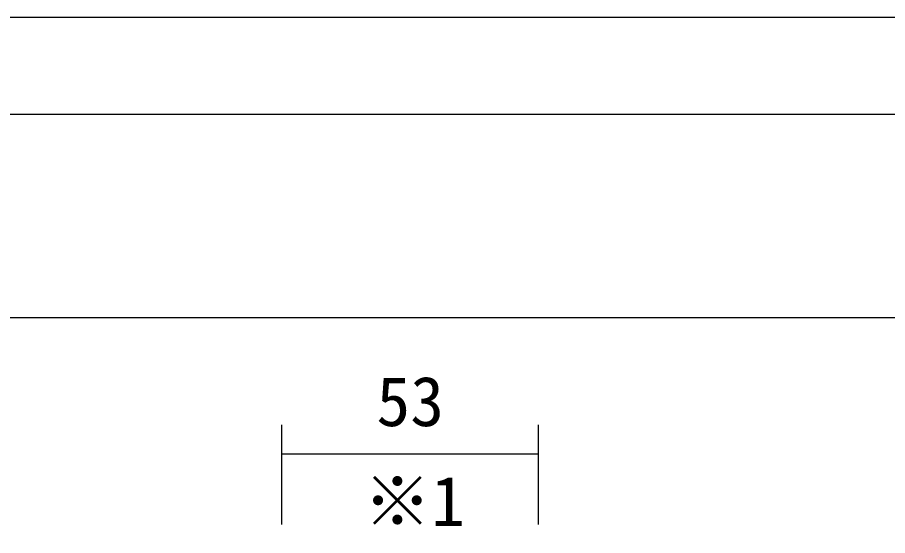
# Model space of a CAD drawing. Units: millimetres, scale not verified. Extents: x -800 to 800, y -554 to 554.
# Drawn here: x -242.4 to -62.7, y 446.9 to 554 of the extents above; entities that cross this region are included whole.
import ezdxf
from ezdxf.enums import TextEntityAlignment as Align

# ---------------------------------------------------------------- set-up
doc = ezdxf.new("R2010")
doc.units = ezdxf.units.MM
doc.header["$LTSCALE"] = 4
for name, color, linetype, lineweight in [('1-0', 7, 'Continuous', 25), ('1-4_0', 7, 'Continuous', 25), ('2-0', 7, 'Continuous', 25)]:
    doc.layers.add(name, color=color, linetype=linetype, lineweight=lineweight)
doc.styles.add('ＭＳ ゴシック', font='')
doc.styles.get('ＭＳ ゴシック').set_extended_font_data('MS Gothic')

msp = doc.modelspace()

# ---------------------------------------------------------------- linework, layer by layer
at = {"layer": '1-0'}
for p, q in [((-780, 534), (152, 534)), ((-780, 534), (152, 534)), ((-780, 492), (152, 492)), ((-780, 492), (152, 492))]:
    msp.add_line(p, q, dxfattribs=at)
at = {"layer": '1-4_0'}
for p, q in [((-780, 534), (152, 534)), ((-780, 492), (152, 492))]:
    msp.add_line(p, q, dxfattribs=at)
msp.add_lwpolyline([(-800, -554), (800, -554), (800, 554), (-800, 554)], close=True, dxfattribs=at)
at = {"layer": '2-0'}
for p, q in [((-187.837, 469.844), (-187.837, 449.197)), ((-134.841, 469.844), (-134.841, 449.197)), ((-187.837, 463.845), (-134.841, 463.845)), ((-187.802, 463.849), (-187.802, 463.845)), ((-134.801, 463.849), (-134.801, 463.845))]:
    msp.add_line(p, q, dxfattribs=at)
for centre, radius, start, end in [((-187.846, 463.845), 0.0364, 164.90664, 170.79719), ((-187.847, 463.845), 0.0351, 170.79726, 176.8722), ((-187.848, 463.845), 0.0341, 176.87973, 183.12027), ((-187.848, 463.845), 0.0338, 183.13122, 189.35814), ((-187.848, 463.845), 0.034, 189.36305, 195.51935), ((-187.848, 463.845), 0.0345, 195.52313, 201.58743), ((-187.844, 463.845), 0.0378, 159.18085, 164.90784), ((-187.847, 463.846), 0.0353, 201.59019, 207.55008), ((-187.843, 463.844), 0.039, 153.5908, 159.18282), ((-187.842, 463.844), 0.0402, 148.10362, 153.59312), ((-187.846, 463.846), 0.0362, 207.55199, 213.40254), ((-187.841, 463.843), 0.0412, 142.6859, 148.10593), ((-187.845, 463.847), 0.0374, 213.40383, 219.14563), ((-187.841, 463.843), 0.0421, 137.30632, 142.6879), ((-187.844, 463.848), 0.0386, 219.14653, 224.78354), ((-187.84, 463.842), 0.0428, 131.93785, 137.30778), ((-187.843, 463.849), 0.04, 224.78426, 230.32184), ((-187.84, 463.842), 0.0434, 126.55952, 131.93856), ((-187.842, 463.85), 0.0415, 230.32255, 235.76579), ((-187.839, 463.841), 0.044, 121.15801, 126.55933), ((-187.841, 463.851), 0.0432, 235.76661, 241.11902), ((-187.839, 463.841), 0.0446, 115.72879, 121.15681), ((-187.84, 463.853), 0.0451, 241.12003, 246.38268), ((-187.839, 463.84), 0.0454, 110.27688, 115.72656), ((-187.84, 463.855), 0.0472, 246.3839, 251.55497), ((-187.839, 463.857), 0.0497, 251.55639, 256.63109), ((-187.838, 463.839), 0.0466, 104.81688, 110.27368), ((-187.838, 463.837), 0.0481, 99.37217, 104.81289), ((-187.838, 463.86), 0.0524, 256.63264, 261.60356), ((-187.838, 463.835), 0.0502, 93.97327, 99.36766), ((-187.838, 463.863), 0.0556, 261.60517, 266.46279), ((-187.838, 463.842), 0.0431, 88.4553, 94.41761), ((-187.838, 463.856), 0.0484, 266.06372, 271.37706), ((-187.837, 463.86), 0.0252, 80.44523, 87.98128), ((-187.837, 463.835), 0.0281, 271.78746, 278.54226), ((-187.838, 463.837), 0.0301, 278.5443, 284.89324), ((-187.838, 463.858), 0.0276, 73.4737, 80.4396), ((-187.839, 463.855), 0.0305, 67.07131, 73.47528), ((-187.838, 463.84), 0.0324, 284.89133, 290.85386), ((-187.84, 463.852), 0.0338, 61.18124, 67.07728), ((-187.839, 463.842), 0.0348, 290.84942, 296.47046), ((-187.842, 463.849), 0.0372, 55.72265, 61.1894), ((-187.84, 463.844), 0.0371, 296.46462, 301.80388), ((-187.843, 463.847), 0.0404, 50.60558, 55.73158), ((-187.841, 463.846), 0.0391, 301.79742, 306.92161), ((-187.845, 463.844), 0.0431, 45.73934, 50.61453), ((-187.842, 463.847), 0.0407, 306.91499, 311.89297), ((-187.847, 463.843), 0.0452, 41.03624, 45.74798), ((-187.843, 463.848), 0.0417, 311.88647, 316.78644), ((-187.847, 463.842), 0.0464, 36.41266, 41.04448), ((-187.843, 463.848), 0.0421, 316.78023, 321.6682), ((-187.848, 463.842), 0.0466, 31.78877, 36.42052), ((-187.843, 463.848), 0.0419, 321.66242, 326.60125), ((-187.847, 463.842), 0.046, 27.08791, 31.79627), ((-187.842, 463.847), 0.0411, 326.59607, 331.64437), ((-187.846, 463.843), 0.0445, 22.2363, 27.095), ((-187.841, 463.847), 0.0399, 331.64005, 336.85052), ((-187.844, 463.844), 0.0425, 17.16369, 22.24279), ((-187.84, 463.846), 0.0384, 336.84746, 342.26431), ((-187.842, 463.844), 0.04, 11.80555, 17.16915), ((-187.839, 463.846), 0.0369, 342.26303, 347.91823), ((-187.839, 463.845), 0.0375, 6.10761, 11.80928), ((-187.836, 463.845), 0.0344, 353.83182, 359.98612), ((-187.837, 463.845), 0.0355, 347.91933, 353.82777), ((-134.846, 463.845), 0.0357, 170.89643, 176.87673), ((-134.848, 463.845), 0.0342, 176.8918, 183.1082), ((-134.847, 463.845), 0.0351, 189.26103, 195.23018), ((-134.844, 463.845), 0.0376, 165.18865, 170.8977), ((-134.847, 463.845), 0.0344, 183.12696, 189.25739), ((-134.846, 463.846), 0.036, 195.23183, 201.03217), ((-134.841, 463.844), 0.0411, 154.44351, 159.72401), ((-134.842, 463.844), 0.0394, 159.71978, 165.19174), ((-134.845, 463.846), 0.0371, 201.03218, 206.67131), ((-134.84, 463.843), 0.0425, 149.30716, 154.44836), ((-134.844, 463.846), 0.0382, 206.6701, 212.16727), ((-134.839, 463.843), 0.0435, 144.25523, 149.31226), ((-134.843, 463.847), 0.0391, 212.16525, 217.54781), ((-134.838, 463.842), 0.0439, 139.23177, 144.26031), ((-134.842, 463.848), 0.04, 217.54535, 222.84546), ((-134.842, 463.848), 0.0406, 222.84286, 228.09473), ((-134.838, 463.843), 0.0438, 134.18219, 139.23661), ((-134.839, 463.843), 0.0433, 129.05484, 134.18657), ((-134.842, 463.848), 0.041, 228.09227, 233.32969), ((-134.839, 463.844), 0.0424, 123.8029, 129.05849), ((-134.841, 463.848), 0.0412, 233.32761, 238.58186), ((-134.84, 463.845), 0.0412, 118.38678, 123.80546), ((-134.841, 463.848), 0.0412, 238.58041, 243.87827), ((-134.841, 463.846), 0.0399, 112.77736, 118.38784), ((-134.841, 463.848), 0.0411, 243.87767, 249.23946), ((-134.842, 463.848), 0.041, 249.23992, 254.67765), ((-134.841, 463.847), 0.0388, 106.95987, 112.77644), ((-134.842, 463.848), 0.041, 254.67933, 260.19504), ((-134.841, 463.848), 0.0378, 100.93802, 106.95654), ((-134.841, 463.848), 0.0372, 94.73743, 100.93203), ((-134.841, 463.848), 0.0412, 260.19801, 265.78251), ((-134.841, 463.848), 0.0372, 88.41395, 94.73092), ((-134.841, 463.849), 0.0417, 265.78379, 271.41471), ((-134.841, 463.848), 0.0372, 82.14976, 88.41549), ((-134.841, 463.849), 0.0414, 271.40351, 277.01535), ((-134.841, 463.848), 0.0375, 76.03121, 82.14245), ((-134.841, 463.848), 0.0411, 277.01896, 282.57094), ((-134.842, 463.847), 0.0382, 70.1072, 76.02657), ((-134.841, 463.848), 0.041, 282.57326, 288.05041), ((-134.842, 463.846), 0.0393, 64.39233, 70.10513), ((-134.841, 463.848), 0.041, 288.05146, 293.45031), ((-134.843, 463.845), 0.0406, 58.88066, 64.39246), ((-134.841, 463.848), 0.0411, 293.45021, 298.77797), ((-134.843, 463.844), 0.0418, 53.54972, 58.88253), ((-134.841, 463.848), 0.0412, 298.77692, 304.04998), ((-134.844, 463.843), 0.0429, 48.36465, 53.55288), ((-134.841, 463.848), 0.0411, 304.0482, 309.29035), ((-134.844, 463.843), 0.0436, 43.2818, 48.3687), ((-134.841, 463.848), 0.0408, 309.28806, 314.52858), ((-134.845, 463.842), 0.0439, 38.25161, 43.28644), ((-134.841, 463.848), 0.0403, 314.52602, 319.79771), ((-134.844, 463.843), 0.0438, 33.22073, 38.25659), ((-134.84, 463.847), 0.0396, 319.79514, 325.13227), ((-134.844, 463.843), 0.043, 28.13371, 33.22584), ((-134.84, 463.847), 0.0387, 325.12999, 330.56606), ((-134.843, 463.843), 0.0419, 22.93465, 28.13872), ((-134.839, 463.846), 0.0376, 330.5644, 336.12955), ((-134.838, 463.846), 0.0365, 336.12891, 341.84687), ((-134.841, 463.844), 0.0403, 17.56922, 22.93924), ((-134.84, 463.845), 0.0385, 11.98757, 17.57295), ((-134.837, 463.845), 0.0355, 341.84765, 347.73232), ((-134.838, 463.845), 0.0366, 6.14849, 11.98985), ((-134.836, 463.845), 0.0347, 347.73493, 353.78672), ((-134.835, 463.845), 0.0341, 353.79144, 359.9942)]:
    msp.add_arc(centre, radius, start, end, dxfattribs=at)

# ---------------------------------------------------------------- texts
at = {"layer": '2-0', "style": 'ＭＳ ゴシック'}
for s, p in [('53', (-168.251, 466.479)), ('※1', (-170.929, 445.833))]:
    msp.add_text(s, height=10.26, dxfattribs=at).set_placement(p, align=Align.BOTTOM_LEFT)

doc.saveas('drawing.dxf')
